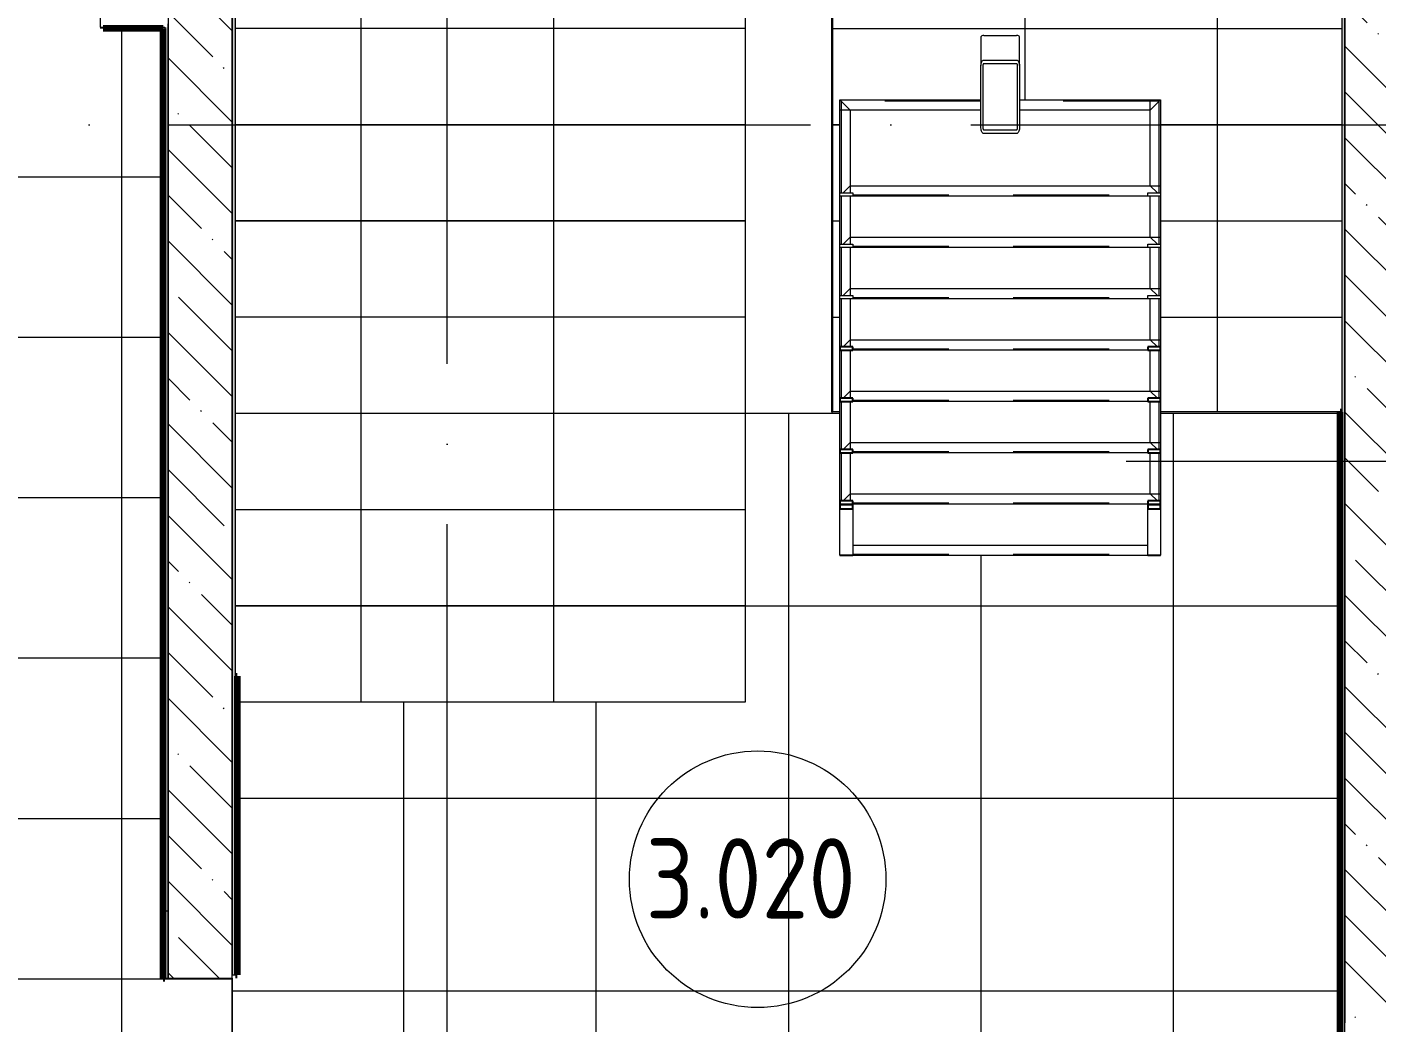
# Model space of a CAD drawing. Header units: millimetres. Extents: x 97 to 215964, y -4577 to 60645.
# Drawn here: x 132288 to 136498, y 51875 to 54979 of the extents above; entities that cross this region are included whole.
import ezdxf

# ---------------------------------------------------------------- set-up
doc = ezdxf.new("R2010")
doc.units = ezdxf.units.MM
for name, pattern in [('ADSK_Линия сетки', [2500, 2000, -250, 0, -250]), ('ADSK_Невидимые', [500, 300, -200]), ('ADSK_Невидимые_2_', [500, 300, -200])]:
    doc.linetypes.add(name, pattern=pattern)
for name, color, linetype, lineweight in [('A-AREA-____-IDEN', 2, 'Continuous', 20), ('A-FLOR-____-OTLN', 192, 'Continuous', 9), ('A-FLOR-____-PATT', 8, 'Continuous', 9), ('A-GENM-____-HDLN', 13, 'ADSK_Невидимые_2_', 9), ('A-GENM-____-MCUT', 13, 'Continuous', 9), ('A-GENM-____-OTLN', 13, 'Continuous', 9), ('A-WALL-____-MCUT', 113, 'Continuous', 9), ('A-WALL-____-PATT', 111, 'Continuous', 9), ('I-WALL-____-OTLN', 2, 'Continuous', 9), ('S-GRID-____-OTLN', 1, 'Continuous', 9), ('S-STRS-____-OTLN', 31, 'Continuous', 9)]:
    doc.layers.add(name, color=color, linetype=linetype, lineweight=lineweight)
doc.styles.add('GOST Common', font='GOST_Common.ttf', dxfattribs={"width": 0.9, "height": 250})
pattern_1 = [(90, (75730, 56775), (-600, 4e-14), []), (180, (75730, 56775), (-7e-14, -600), [])]
pattern_2 = [(270, (76000, 52875), (600, 4e-14), []), (0, (76000, 52875), (0, 600), [])]
pattern_3 = [(135, (0, 0), (-142.5612, -142.5612), []), (135, (142.56, 0), (-142.5612, -142.5612), [252.016, -50.403, 3.353, -47.05])]

# ---------------------------------------------------------------- blocks, each defined once
blk = doc.blocks.new('ОМ_Труба_ГОСТ 8639-82 - ОМ_Труба_ГОСТ 8639-82-25160815-О_АИ_ПП_8_400_Целиком')
at = {"layer": 'A-GENM-____-OTLN', "color": 90}
for p, q in [((76465, 54948.6), (76465, 54859.4)), ((76474, 54953.3), (76576, 54953.3)), ((76585, 54859.4), (76585, 54948.6)), ((76465, 54664.8), (76465, 54859.4)), ((76471, 54859.4), (76471, 54664.8)), ((76474, 54876.6), (76576, 54876.6)), ((76576, 54865.2), (76474, 54865.2)), ((76579, 54664.8), (76579, 54859.4)), ((76585, 54859.4), (76585, 54664.8)), ((76474, 54659.1), (76576, 54659.1)), ((76576, 54647.6), (76474, 54647.6))]:
    blk.add_line(p, q, dxfattribs=at)
at = {"layer": 'A-GENM-____-OTLN', "color": 90, "flags": 128}
for points in [[(76465, 54859.4), (76465.2, 54862.8), (76465.7, 54866), (76466.5, 54869), (76467.6, 54871.6), (76469, 54873.7), (76470.6, 54875.3), (76472.2, 54876.3), (76474, 54876.6)], [(76474, 54865.2), (76473.4, 54865), (76472.9, 54864.7), (76472.3, 54864.2), (76471.9, 54863.5), (76471.5, 54862.6), (76471.2, 54861.6), (76471.1, 54860.5), (76471, 54859.4)], [(76576, 54876.6), (76577.8, 54876.3), (76579.4, 54875.3), (76581, 54873.7), (76582.4, 54871.6), (76583.5, 54869), (76584.3, 54866), (76584.8, 54862.8), (76585, 54859.4)], [(76579, 54859.4), (76578.9, 54860.5), (76578.8, 54861.6), (76578.5, 54862.6), (76578.1, 54863.5), (76577.7, 54864.2), (76577.1, 54864.7), (76576.6, 54865), (76576, 54865.2)], [(76474, 54647.6), (76472.2, 54648), (76470.6, 54648.9), (76469, 54650.5), (76467.6, 54652.7), (76466.5, 54655.3), (76465.7, 54658.2), (76465.2, 54661.5), (76465, 54664.8)], [(76471, 54664.8), (76471.1, 54663.7), (76471.2, 54662.6), (76471.5, 54661.6), (76471.9, 54660.8), (76472.3, 54660), (76472.9, 54659.5), (76473.4, 54659.2), (76474, 54659.1)], [(76585, 54664.8), (76584.8, 54661.5), (76584.3, 54658.2), (76583.5, 54655.3), (76582.4, 54652.7), (76581, 54650.5), (76579.4, 54648.9), (76577.8, 54648), (76576, 54647.6)], [(76576, 54659.1), (76576.6, 54659.2), (76577.1, 54659.5), (76577.7, 54660), (76578.1, 54660.8), (76578.5, 54661.6), (76578.8, 54662.6), (76578.9, 54663.7), (76579, 54664.8)]]:
    blk.add_lwpolyline(points, dxfattribs=at)
at = {"layer": 'A-GENM-____-OTLN', "color": 90}
for centre, start_param, end_param in [((76474, 54948.6), 1.570796, 3.141593), ((76576, 54948.6), 0, 1.570796)]:
    blk.add_ellipse(centre, major_axis=(9, 0), ratio=0.524097, start_param=start_param, end_param=end_param, dxfattribs=at)
blk = doc.blocks.new('ОМ_Уголок_ГОСТ 8509-93 - ОМ_Уголок_ГОСТ 8509-93-25102386-О_АИ_ПП_8_400_Целиком')
at = {"layer": 'A-GENM-____-HDLN', "color": 90, "linetype": 'ADSK_Невидимые'}
for p, q in [((4, -4), (440, -4)), ((560, -4), (996, -4))]:
    blk.add_line(p, q, dxfattribs=at)
at = {"layer": 'A-GENM-____-OTLN', "color": 90}
for p, q in [((440, 0), (0, 0)), ((32, -32), (0, 0)), ((32, -32), (440, -32)), ((1000, 0), (560, 0)), ((560, -32), (1000, -32)), ((1000, -32), (1000, 0))]:
    blk.add_line(p, q, dxfattribs=at)
blk = doc.blocks.new('ОМ_Уголок_ГОСТ 8509-93 - ОМ_Уголок_ГОСТ 8509-93-V1-О_АИ_ПП_8_400_Целиком')
at = {"layer": 'A-GENM-____-HDLN', "color": 90, "linetype": 'ADSK_Невидимые'}
blk.add_line((40, -4), (960, -4), dxfattribs=at)
at = {"layer": 'A-GENM-____-OTLN', "color": 90}
for p, q in [((32, -32), (10, -10)), ((32, -32), (1000, -32)), ((960, 0), (40, 0)), ((1000, -32), (1000, -10))]:
    blk.add_line(p, q, dxfattribs=at)
blk = doc.blocks.new('ОМ_Уголок_ГОСТ 8509-93 - ОМ_Уголок_ГОСТ 8509-93-25102387-О_АИ_ПП_8_400_Целиком')
at = {"layer": 'A-GENM-____-HDLN', "color": 90, "linetype": 'ADSK_Невидимые'}
blk.add_line((10, -4), (296, -4), dxfattribs=at)
at = {"layer": 'A-GENM-____-OTLN', "color": 90}
for p, q in [((300, 0), (10, 0)), ((32, -32), (10, -10)), ((32, -32), (300, -32)), ((300, -32), (300, 0))]:
    blk.add_line(p, q, dxfattribs=at)
blk = doc.blocks.new('ОМ_Уголок_ГОСТ 8509-93 - ОМ_Уголок_ГОСТ 8509-93-V2-О_АИ_ПП_8_400_Целиком')
at = {"layer": 'A-GENM-____-HDLN', "color": 90, "linetype": 'ADSK_Невидимые'}
blk.add_line((4, -4), (290, -4), dxfattribs=at)
at = {"layer": 'A-GENM-____-OTLN', "color": 90}
for p, q in [((290, 0), (0, 0)), ((32, -32), (0, 0)), ((32, -32), (290, -32))]:
    blk.add_line(p, q, dxfattribs=at)
blk = doc.blocks.new('ОМ_Уголок_ГОСТ 8509-93 - ОМ_Уголок_ГОСТ 8509-93-V3-О_АИ_ПП_8_400_Целиком')
at = {"layer": 'A-GENM-____-HDLN', "color": 90, "linetype": 'ADSK_Невидимые'}
blk.add_line((10, -4), (160, -4), dxfattribs=at)
at = {"layer": 'A-GENM-____-OTLN', "color": 90}
for p, q in [((160, 0), (10, 0)), ((32, -32), (10, -10)), ((32, -32), (160, -32))]:
    blk.add_line(p, q, dxfattribs=at)
blk = doc.blocks.new('ОМ_Уголок_ГОСТ 8509-93 - ОМ_Уголок_ГОСТ 8509-93-V4-О_АИ_ПП_8_400_Целиком')
at = {"layer": 'A-GENM-____-HDLN', "color": 90, "linetype": 'ADSK_Невидимые'}
blk.add_line((140, -4), (290, -4), dxfattribs=at)
at = {"layer": 'A-GENM-____-OTLN', "color": 90}
for p, q in [((290, 0), (140, 0)), ((140, -32), (290, -32))]:
    blk.add_line(p, q, dxfattribs=at)
blk = doc.blocks.new('ОМ_Уголок_ГОСТ 8509-93 - ОМ_Уголок_ГОСТ 8509-93-V5-О_АИ_ПП_8_400_Целиком')
at = {"layer": 'A-GENM-____-HDLN', "color": 90, "linetype": 'ADSK_Невидимые'}
blk.add_line((40, -4), (960, -4), dxfattribs=at)
at = {"layer": 'A-GENM-____-OTLN', "color": 90}
for p, q in [((960, 0), (40, 0)), ((40, -32), (960, -32))]:
    blk.add_line(p, q, dxfattribs=at)
blk = doc.blocks.new('ОМ_Уголок_ГОСТ 8509-93 - ОМ_Уголок_ГОСТ 8509-93-V6-О_АИ_ПП_8_400_Целиком')
at = {"layer": 'A-GENM-____-HDLN', "color": 90, "linetype": 'ADSK_Невидимые'}
blk.add_line((157.7, -4), (160, -4), dxfattribs=at)
at = {"layer": 'A-GENM-____-OTLN', "color": 90}
for p, q in [((160, 0), (157.7, 0)), ((157.7, -32), (160, -32))]:
    blk.add_line(p, q, dxfattribs=at)
blk = doc.blocks.new('ОМ_Уголок_ГОСТ 8509-93 - ОМ_Уголок_ГОСТ 8509-93-V7-О_АИ_ПП_8_400_Целиком')
at = {"layer": 'A-GENM-____-HDLN', "color": 90, "linetype": 'ADSK_Невидимые'}
blk.add_line((140, -4), (142.3, -4), dxfattribs=at)
at = {"layer": 'A-GENM-____-OTLN', "color": 90}
for p, q in [((142.3, 0), (140, 0)), ((140, -32), (142.3, -32))]:
    blk.add_line(p, q, dxfattribs=at)
blk = doc.blocks.new('ОМ_Полоса_Трапеция прямоугольная_Прокат_ГОСТ 103-2006 - ОМ_Полоса_Трапеция прямоугольная_Прокат_ГОСТ 103-2006-25167889-О_АИ_ПП_8_400_Целиком')
at = {"layer": 'A-GENM-____-OTLN', "color": 90}
for p, q in [((76025, 54462.1), (76065, 54462.1)), ((76025, 54452.1), (76025, 54462.1)), ((76065, 54452.1), (76025, 54452.1)), ((76065, 54462.1), (76065, 54452.1))]:
    blk.add_line(p, q, dxfattribs=at)
blk = doc.blocks.new('ОМ_Полоса_Трапеция прямоугольная_Прокат_ГОСТ 103-2006 - ОМ_Полоса_Трапеция прямоугольная_Прокат_ГОСТ 103-2006-V8-О_АИ_ПП_8_400_Целиком')
at = {"layer": 'A-GENM-____-MCUT', "color": 130, "lineweight": 25}
for p, q in [((76065, 53982.1), (76025, 53982.1)), ((76025, 53982.1), (76025, 53972.1)), ((76065, 53972.1), (76065, 53982.1)), ((76025, 53972.1), (76065, 53972.1))]:
    blk.add_line(p, q, dxfattribs=at)
blk = doc.blocks.new('ОМ_Полоса_Трапеция прямоугольная_Прокат_ГОСТ 103-2006 - ОМ_Полоса_Трапеция прямоугольная_Прокат_ГОСТ 103-2006-V9-О_АИ_ПП_8_400_Целиком')
at = {"layer": 'A-GENM-____-MCUT', "color": 130, "lineweight": 25}
for p, q in [((76065, 53822.1), (76025, 53822.1)), ((76025, 53822.1), (76025, 53812.1)), ((76025, 53812.1), (76065, 53812.1)), ((76065, 53812.1), (76065, 53822.1))]:
    blk.add_line(p, q, dxfattribs=at)
blk = doc.blocks.new('ОМ_Полоса_Трапеция прямоугольная_Прокат_ГОСТ 103-2006 - ОМ_Полоса_Трапеция прямоугольная_Прокат_ГОСТ 103-2006-V10-О_АИ_ПП_8_400_Целиком')
at = {"layer": 'A-GENM-____-MCUT', "color": 130, "lineweight": 25}
for p, q in [((76065, 53662.1), (76025, 53662.1)), ((76025, 53662.1), (76025, 53652.1)), ((76025, 53652.1), (76065, 53652.1)), ((76065, 53652.1), (76065, 53662.1))]:
    blk.add_line(p, q, dxfattribs=at)
blk = doc.blocks.new('ОМ_Полоса_Трапеция прямоугольная_Прокат_ГОСТ 103-2006 - ОМ_Полоса_Трапеция прямоугольная_Прокат_ГОСТ 103-2006-V11-О_АИ_ПП_8_400_Целиком')
at = {"layer": 'A-GENM-____-MCUT', "color": 130, "lineweight": 25}
for p, q in [((76065, 53502.1), (76025, 53502.1)), ((76025, 53502.1), (76025, 53492.1)), ((76025, 53492.1), (76065, 53492.1)), ((76065, 53492.1), (76065, 53502.1))]:
    blk.add_line(p, q, dxfattribs=at)
blk = doc.blocks.new('ОМ_Полоса_Прокат_ГОСТ 103-2006 - ОМ_Полоса_Прокат_ГОСТ 103-2006-25164144-О_АИ_ПП_8_400_Целиком')
at = {"layer": 'A-GENM-____-OTLN', "color": 90}
for p, q in [((76025, 53333.6), (76025, 53332.1)), ((76025, 53332.1), (76065, 53332.1)), ((76065, 53332.1), (76065, 53333.6))]:
    blk.add_line(p, q, dxfattribs=at)
blk = doc.blocks.new('ОМ_Полоса_Прокат_ГОСТ 103-2006 - ОМ_Полоса_Прокат_ГОСТ 103-2006-37318159-О_АИ_ПП_8_400_Целиком')
at = {"layer": 'A-GENM-____-MCUT', "color": 130, "lineweight": 25}
for p, q in [((76065, 53489.8), (76025, 53489.8)), ((76025, 53489.8), (76025, 53478.1)), ((76025, 53478.1), (76065, 53478.1)), ((76065, 53478.1), (76065, 53489.8))]:
    blk.add_line(p, q, dxfattribs=at)
at = {"layer": 'A-GENM-____-OTLN', "color": 90}
for p, q in [((76025, 53333.6), (76025, 53478.1)), ((76065, 53478.1), (76065, 53333.6)), ((76065, 53333.6), (76025, 53333.6))]:
    blk.add_line(p, q, dxfattribs=at)
blk = doc.blocks.new('ОМ_Полоса_Трапеция прямоугольная_Прокат_ГОСТ 103-2006 - ОМ_Полоса_Трапеция прямоугольная_Прокат_ГОСТ 103-2006-25167845-О_АИ_ПП_8_400_Целиком')
at = {"layer": 'A-GENM-____-OTLN', "color": 90}
for p, q in [((76985, 54452.1), (76985, 54462.1)), ((76985, 54462.1), (77025, 54462.1)), ((77025, 54452.1), (76985, 54452.1)), ((77025, 54462.1), (77025, 54452.1))]:
    blk.add_line(p, q, dxfattribs=at)
blk = doc.blocks.new('ОМ_Полоса_Трапеция прямоугольная_Прокат_ГОСТ 103-2006 - ОМ_Полоса_Трапеция прямоугольная_Прокат_ГОСТ 103-2006-V12-О_АИ_ПП_8_400_Целиком')
at = {"layer": 'A-GENM-____-MCUT', "color": 130, "lineweight": 25}
for p, q in [((76985, 53982.1), (76985, 53972.1)), ((77025, 53982.1), (76985, 53982.1)), ((77025, 53972.1), (77025, 53982.1)), ((76985, 53972.1), (77025, 53972.1))]:
    blk.add_line(p, q, dxfattribs=at)
blk = doc.blocks.new('ОМ_Полоса_Трапеция прямоугольная_Прокат_ГОСТ 103-2006 - ОМ_Полоса_Трапеция прямоугольная_Прокат_ГОСТ 103-2006-V13-О_АИ_ПП_8_400_Целиком')
at = {"layer": 'A-GENM-____-MCUT', "color": 130, "lineweight": 25}
for p, q in [((76985, 53822.1), (76985, 53812.1)), ((77025, 53822.1), (76985, 53822.1)), ((76985, 53812.1), (77025, 53812.1)), ((77025, 53812.1), (77025, 53822.1))]:
    blk.add_line(p, q, dxfattribs=at)
blk = doc.blocks.new('ОМ_Полоса_Трапеция прямоугольная_Прокат_ГОСТ 103-2006 - ОМ_Полоса_Трапеция прямоугольная_Прокат_ГОСТ 103-2006-V14-О_АИ_ПП_8_400_Целиком')
at = {"layer": 'A-GENM-____-MCUT', "color": 130, "lineweight": 25}
for p, q in [((76985, 53662.1), (76985, 53652.1)), ((77025, 53662.1), (76985, 53662.1)), ((76985, 53652.1), (77025, 53652.1)), ((77025, 53652.1), (77025, 53662.1))]:
    blk.add_line(p, q, dxfattribs=at)
blk = doc.blocks.new('ОМ_Полоса_Трапеция прямоугольная_Прокат_ГОСТ 103-2006 - ОМ_Полоса_Трапеция прямоугольная_Прокат_ГОСТ 103-2006-V15-О_АИ_ПП_8_400_Целиком')
at = {"layer": 'A-GENM-____-MCUT', "color": 130, "lineweight": 25}
for p, q in [((76985, 53502.1), (76985, 53492.1)), ((77025, 53502.1), (76985, 53502.1)), ((76985, 53492.1), (77025, 53492.1)), ((77025, 53492.1), (77025, 53502.1))]:
    blk.add_line(p, q, dxfattribs=at)
blk = doc.blocks.new('ОМ_Полоса_Прокат_ГОСТ 103-2006 - ОМ_Полоса_Прокат_ГОСТ 103-2006-25164100-О_АИ_ПП_8_400_Целиком')
at = {"layer": 'A-GENM-____-OTLN', "color": 90}
for p, q in [((76985, 53333.6), (76985, 53332.1)), ((76985, 53332.1), (77025, 53332.1)), ((77025, 53332.1), (77025, 53333.6))]:
    blk.add_line(p, q, dxfattribs=at)
blk = doc.blocks.new('ОМ_Полоса_Прокат_ГОСТ 103-2006 - ОМ_Полоса_Прокат_ГОСТ 103-2006-37318203-О_АИ_ПП_8_400_Целиком')
at = {"layer": 'A-GENM-____-MCUT', "color": 130, "lineweight": 25}
for p, q in [((76985, 53489.8), (76985, 53478.1)), ((77025, 53489.8), (76985, 53489.8)), ((76985, 53478.1), (77025, 53478.1)), ((77025, 53478.1), (77025, 53489.8))]:
    blk.add_line(p, q, dxfattribs=at)
at = {"layer": 'A-GENM-____-OTLN', "color": 90}
for p, q in [((76985, 53333.6), (76985, 53478.1)), ((77025, 53478.1), (77025, 53333.6)), ((77025, 53333.6), (76985, 53333.6))]:
    blk.add_line(p, q, dxfattribs=at)
blk = doc.blocks.new('0083_СОШ675_АР_R22_rvt-1-О_АИ_ПП_8_400_Целиком')
at = {"layer": 'A-WALL-____-PATT', "lineweight": 5}
h = blk.add_hatch(dxfattribs=at)
h.set_pattern_fill('FP_8', color=10, style=0, pattern_type=2)
h.set_pattern_definition(pattern_3)
h.paths.add_polyline_path([(73930, 50175), (74130, 50175), (74130, 50375), (73930, 50375)])
h.paths.add_polyline_path([(73930, 52015), (74130, 52015), (74130, 58375), (73930, 58375), (73930, 52884.5)])
h = blk.add_hatch(dxfattribs=at)
h.set_pattern_fill('FP_8', color=10, style=0, pattern_type=2)
h.set_pattern_definition(pattern_3)
h.paths.add_polyline_path([(77600, 49975), (77800, 49975), (77800, 51475), (77600, 51475), (77600, 50175)])
h.paths.add_polyline_path([(77600, 51875), (77800, 51875), (77800, 58325), (77600, 58325), (77600, 52884.5)])
at = {"layer": 'S-STRS-____-OTLN', "lineweight": 5}
h = blk.add_hatch(dxfattribs=at)
h.set_pattern_fill('FP_22', color=256, style=0, pattern_type=2)
h.set_pattern_definition(pattern_1)
h.paths.add_polyline_path([(74140, 54975), (75730, 54975), (75730, 55275), (74140, 55275)])
h = blk.add_hatch(dxfattribs=at)
h.set_pattern_fill('FP_23', color=256, style=0, pattern_type=2)
h.set_pattern_definition(pattern_2)
h.paths.add_polyline_path([(77590, 54975), (77590, 55275), (76000, 55275), (76000, 54975), (77458.9, 54975)])
h = blk.add_hatch(dxfattribs=at)
h.set_pattern_fill('FP_22', color=256, style=0, pattern_type=2)
h.set_pattern_definition(pattern_1)
h.paths.add_polyline_path([(74140, 54675), (75730, 54675), (75730, 54975), (74140, 54975), (74140, 54795)])
h = blk.add_hatch(dxfattribs=at)
h.set_pattern_fill('FP_23', color=256, style=0, pattern_type=2)
h.set_pattern_definition(pattern_2)
h.paths.add_polyline_path([(77590, 54675), (77590, 54975), (76000, 54975), (76000, 54675), (76025, 54675), (76025, 54752.1), (76465, 54752.1), (76465.7, 54950.3), (76467.6, 54951.9), (76474, 54953.3), (76581, 54952.5), (76584.7, 54949.8), (76585, 54948.6), (76585, 54752.1), (77025, 54752.1), (77025, 54675), (77458.9, 54675)])
h = blk.add_hatch(dxfattribs=at)
h.set_pattern_fill('FP_22', color=256, style=0, pattern_type=2)
h.set_pattern_definition(pattern_1)
h.paths.add_polyline_path([(75730, 54375), (75730, 54675), (74140, 54675), (74140, 54375), (74943.4, 54375)])
h = blk.add_hatch(dxfattribs=at)
h.set_pattern_fill('FP_23', color=256, style=0, pattern_type=2)
h.set_pattern_definition(pattern_2)
h.paths.add_polyline_path([(77590, 54375), (77590, 54675), (77025, 54675), (77025, 54375), (77458.9, 54375)])
h.paths.add_polyline_path([(76025, 54375), (76025, 54675), (76000, 54675), (76000, 54375)])
h = blk.add_hatch(dxfattribs=at)
h.set_pattern_fill('FP_22', color=256, style=0, pattern_type=2)
h.set_pattern_definition(pattern_1)
h.paths.add_polyline_path([(74140, 54075), (75730, 54075), (75730, 54375), (74140, 54375)])
h = blk.add_hatch(dxfattribs=at)
h.set_pattern_fill('FP_23', color=256, style=0, pattern_type=2)
h.set_pattern_definition(pattern_2)
h.paths.add_polyline_path([(77590, 54075), (77590, 54375), (77025, 54375), (77025, 54075), (77458.9, 54075)])
h.paths.add_polyline_path([(76025, 54075), (76025, 54375), (76000, 54375), (76000, 54075)])
h = blk.add_hatch(dxfattribs=at)
h.set_pattern_fill('FP_22', color=256, style=0, pattern_type=2)
h.set_pattern_definition(pattern_1)
h.paths.add_polyline_path([(75730, 53775), (75730, 54075), (74140, 54075), (74140, 53775), (75106.7, 53775)])
h = blk.add_hatch(dxfattribs=at)
h.set_pattern_fill('FP_23', color=256, style=0, pattern_type=2)
h.set_pattern_definition(pattern_2)
h.paths.add_polyline_path([(77590, 53780), (77590, 54075), (77025, 54075), (77025, 53780), (77458.9, 53780)])
h.paths.add_polyline_path([(76025, 53780), (76025, 54075), (76000, 54075), (76000, 53780)])
h = blk.add_hatch(dxfattribs=at)
h.set_pattern_fill('FP_22', color=256, style=0, pattern_type=2)
h.set_pattern_definition(pattern_1)
h.paths.add_polyline_path([(74140, 53475), (75730, 53475), (75730, 53775), (74140, 53775)])
h = blk.add_hatch(dxfattribs=at)
h.set_pattern_fill('FP_22', color=256, style=0, pattern_type=2)
h.set_pattern_definition(pattern_1)
h.paths.add_polyline_path([(75730, 53175), (75730, 53475), (74140, 53475), (74140, 53175), (75522.2, 53175)])
h = blk.add_hatch(dxfattribs=at)
h.set_pattern_fill('FP_22', color=256, style=0, pattern_type=2)
h.set_pattern_definition(pattern_1)
h.paths.add_polyline_path([(74145, 52875), (75730, 52875), (75730, 53175), (74140, 53175), (74140, 52956), (74145, 52956), (74145, 52884.5)])
at = {"layer": 'A-FLOR-____-OTLN', "color": 90}
for p, q in [((76025, 53780), (76000, 53780)), ((76000, 53780), (76000, 53775)), ((77590, 53780), (77025, 53780))]:
    blk.add_line(p, q, dxfattribs=at)
at = {"layer": 'A-WALL-____-MCUT', "color": 50, "lineweight": 13}
for p, q in [((73930, 58375), (73930, 52015)), ((74130, 52015), (74130, 58375)), ((77600, 58325), (77600, 51875)), ((73930, 52015), (74130, 52015))]:
    blk.add_line(p, q, dxfattribs=at)
at = {"layer": 'S-STRS-____-OTLN', "color": 10, "lineweight": 5}
for p, q in [((75730, 55275), (75730, 54975)), ((76000, 54975), (76000, 55275)), ((75730, 54975), (74140, 54975)), ((75730, 54975), (74140, 54975)), ((75730, 54975), (75730, 54675)), ((76000, 54675), (76000, 54975)), ((76000, 54975), (77590, 54975)), ((76000, 54975), (77590, 54975)), ((75730, 54675), (74140, 54675)), ((75730, 54675), (74140, 54675)), ((75730, 54675), (75730, 54375)), ((76000, 54375), (76000, 54675)), ((76000, 54675), (76025, 54675)), ((76000, 54675), (76025, 54675)), ((77025, 54675), (77590, 54675)), ((77025, 54675), (77590, 54675)), ((75730, 54375), (74140, 54375)), ((75730, 54375), (74140, 54375)), ((75730, 54375), (75730, 54075)), ((76000, 54075), (76000, 54375)), ((76000, 54375), (76025, 54375)), ((76000, 54375), (76025, 54375)), ((77025, 54375), (77590, 54375)), ((77025, 54375), (77590, 54375)), ((75730, 54075), (74140, 54075)), ((75730, 54075), (74140, 54075)), ((75730, 54075), (75730, 53775)), ((76000, 53780), (76000, 54075)), ((76000, 54075), (76025, 54075)), ((76000, 54075), (76025, 54075)), ((77025, 54075), (77590, 54075)), ((77025, 54075), (77590, 54075)), ((75730, 53775), (74140, 53775)), ((75730, 53775), (74140, 53775)), ((75730, 53475), (74140, 53475)), ((75730, 53475), (74140, 53475)), ((75730, 53175), (74140, 53175)), ((75730, 53175), (74140, 53175)), ((75730, 52875), (74145, 52875))]:
    blk.add_line(p, q, dxfattribs=at)
at = {"layer": 'A-GENM-____-OTLN', "color": 90, "lineweight": 9}
for name, p in [('ОМ_Труба_ГОСТ 8639-82 - ОМ_Труба_ГОСТ 8639-82-25160815-О_АИ_ПП_8_400_Целиком', (0, 0)), ('ОМ_Полоса_Трапеция прямоугольная_Прокат_ГОСТ 103-2006 - ОМ_Полоса_Трапеция прямоугольная_Прокат_ГОСТ 103-2006-25167889-О_АИ_ПП_8_400_Целиком', (0, 0)), ('ОМ_Полоса_Трапеция прямоугольная_Прокат_ГОСТ 103-2006 - ОМ_Полоса_Трапеция прямоугольная_Прокат_ГОСТ 103-2006-25167845-О_АИ_ПП_8_400_Целиком', (0, 0)), ('ОМ_Полоса_Трапеция прямоугольная_Прокат_ГОСТ 103-2006 - ОМ_Полоса_Трапеция прямоугольная_Прокат_ГОСТ 103-2006-25167889-О_АИ_ПП_8_400_Целиком', (0, -160)), ('ОМ_Полоса_Трапеция прямоугольная_Прокат_ГОСТ 103-2006 - ОМ_Полоса_Трапеция прямоугольная_Прокат_ГОСТ 103-2006-25167845-О_АИ_ПП_8_400_Целиком', (0, -160)), ('ОМ_Полоса_Трапеция прямоугольная_Прокат_ГОСТ 103-2006 - ОМ_Полоса_Трапеция прямоугольная_Прокат_ГОСТ 103-2006-25167889-О_АИ_ПП_8_400_Целиком', (0, -320)), ('ОМ_Полоса_Трапеция прямоугольная_Прокат_ГОСТ 103-2006 - ОМ_Полоса_Трапеция прямоугольная_Прокат_ГОСТ 103-2006-25167845-О_АИ_ПП_8_400_Целиком', (0, -320)), ('ОМ_Полоса_Трапеция прямоугольная_Прокат_ГОСТ 103-2006 - ОМ_Полоса_Трапеция прямоугольная_Прокат_ГОСТ 103-2006-V8-О_АИ_ПП_8_400_Целиком', (0, 0)), ('ОМ_Полоса_Трапеция прямоугольная_Прокат_ГОСТ 103-2006 - ОМ_Полоса_Трапеция прямоугольная_Прокат_ГОСТ 103-2006-V12-О_АИ_ПП_8_400_Целиком', (0, 0)), ('ОМ_Полоса_Трапеция прямоугольная_Прокат_ГОСТ 103-2006 - ОМ_Полоса_Трапеция прямоугольная_Прокат_ГОСТ 103-2006-V9-О_АИ_ПП_8_400_Целиком', (0, 0)), ('ОМ_Полоса_Трапеция прямоугольная_Прокат_ГОСТ 103-2006 - ОМ_Полоса_Трапеция прямоугольная_Прокат_ГОСТ 103-2006-V13-О_АИ_ПП_8_400_Целиком', (0, 0)), ('ОМ_Полоса_Трапеция прямоугольная_Прокат_ГОСТ 103-2006 - ОМ_Полоса_Трапеция прямоугольная_Прокат_ГОСТ 103-2006-V10-О_АИ_ПП_8_400_Целиком', (0, 0)), ('ОМ_Полоса_Трапеция прямоугольная_Прокат_ГОСТ 103-2006 - ОМ_Полоса_Трапеция прямоугольная_Прокат_ГОСТ 103-2006-V14-О_АИ_ПП_8_400_Целиком', (0, 0)), ('ОМ_Полоса_Трапеция прямоугольная_Прокат_ГОСТ 103-2006 - ОМ_Полоса_Трапеция прямоугольная_Прокат_ГОСТ 103-2006-V11-О_АИ_ПП_8_400_Целиком', (0, 0)), ('ОМ_Полоса_Прокат_ГОСТ 103-2006 - ОМ_Полоса_Прокат_ГОСТ 103-2006-37318159-О_АИ_ПП_8_400_Целиком', (0, 0)), ('ОМ_Полоса_Трапеция прямоугольная_Прокат_ГОСТ 103-2006 - ОМ_Полоса_Трапеция прямоугольная_Прокат_ГОСТ 103-2006-V15-О_АИ_ПП_8_400_Целиком', (0, 0)), ('ОМ_Полоса_Прокат_ГОСТ 103-2006 - ОМ_Полоса_Прокат_ГОСТ 103-2006-37318203-О_АИ_ПП_8_400_Целиком', (0, 0)), ('ОМ_Полоса_Прокат_ГОСТ 103-2006 - ОМ_Полоса_Прокат_ГОСТ 103-2006-25164144-О_АИ_ПП_8_400_Целиком', (0, 0)), ('ОМ_Полоса_Прокат_ГОСТ 103-2006 - ОМ_Полоса_Прокат_ГОСТ 103-2006-25164100-О_АИ_ПП_8_400_Целиком', (0, 0))]:
    blk.add_blockref(name, p, dxfattribs=at)
at = {"layer": 'A-GENM-____-OTLN', "color": 90, "lineweight": 9, "extrusion": (0, 0, -1)}
blk.add_blockref('ОМ_Уголок_ГОСТ 8509-93 - ОМ_Уголок_ГОСТ 8509-93-25102386-О_АИ_ПП_8_400_Целиком', (-77025, 54752.1), dxfattribs=at)
for name, p, rotation in [('ОМ_Уголок_ГОСТ 8509-93 - ОМ_Уголок_ГОСТ 8509-93-V2-О_АИ_ПП_8_400_Целиком', (-76025, 54752.1), 269.999999999999), ('ОМ_Уголок_ГОСТ 8509-93 - ОМ_Уголок_ГОСТ 8509-93-25102387-О_АИ_ПП_8_400_Целиком', (-77025, 54452.1), 89.99999999999925), ('ОМ_Уголок_ГОСТ 8509-93 - ОМ_Уголок_ГОСТ 8509-93-V1-О_АИ_ПП_8_400_Целиком', (-76025, 54452.1), 180), ('ОМ_Уголок_ГОСТ 8509-93 - ОМ_Уголок_ГОСТ 8509-93-V4-О_АИ_ПП_8_400_Целиком', (-76025, 54592.1), 269.999999999999), ('ОМ_Уголок_ГОСТ 8509-93 - ОМ_Уголок_ГОСТ 8509-93-V3-О_АИ_ПП_8_400_Целиком', (-77025, 54292.1), 89.99999999999925), ('ОМ_Уголок_ГОСТ 8509-93 - ОМ_Уголок_ГОСТ 8509-93-V1-О_АИ_ПП_8_400_Целиком', (-76025, 54292.1), 180), ('ОМ_Уголок_ГОСТ 8509-93 - ОМ_Уголок_ГОСТ 8509-93-V4-О_АИ_ПП_8_400_Целиком', (-76025, 54432.1), 269.999999999999), ('ОМ_Уголок_ГОСТ 8509-93 - ОМ_Уголок_ГОСТ 8509-93-V3-О_АИ_ПП_8_400_Целиком', (-77025, 54132.1), 89.99999999999925), ('ОМ_Уголок_ГОСТ 8509-93 - ОМ_Уголок_ГОСТ 8509-93-V1-О_АИ_ПП_8_400_Целиком', (-76025, 54132.1), 180), ('ОМ_Уголок_ГОСТ 8509-93 - ОМ_Уголок_ГОСТ 8509-93-V4-О_АИ_ПП_8_400_Целиком', (-76025, 54272.1), 269.999999999999), ('ОМ_Уголок_ГОСТ 8509-93 - ОМ_Уголок_ГОСТ 8509-93-V3-О_АИ_ПП_8_400_Целиком', (-77025, 53972.1), 89.99999999999925), ('ОМ_Уголок_ГОСТ 8509-93 - ОМ_Уголок_ГОСТ 8509-93-V1-О_АИ_ПП_8_400_Целиком', (-76025, 53972.1), 180), ('ОМ_Уголок_ГОСТ 8509-93 - ОМ_Уголок_ГОСТ 8509-93-V4-О_АИ_ПП_8_400_Целиком', (-76025, 54112.1), 269.999999999999), ('ОМ_Уголок_ГОСТ 8509-93 - ОМ_Уголок_ГОСТ 8509-93-V3-О_АИ_ПП_8_400_Целиком', (-77025, 53812.1), 89.99999999999925), ('ОМ_Уголок_ГОСТ 8509-93 - ОМ_Уголок_ГОСТ 8509-93-V4-О_АИ_ПП_8_400_Целиком', (-76025, 53952.1), 269.999999999999), ('ОМ_Уголок_ГОСТ 8509-93 - ОМ_Уголок_ГОСТ 8509-93-V1-О_АИ_ПП_8_400_Целиком', (-76025, 53812.1), 180), ('ОМ_Уголок_ГОСТ 8509-93 - ОМ_Уголок_ГОСТ 8509-93-V3-О_АИ_ПП_8_400_Целиком', (-77025, 53652.1), 89.99999999999925), ('ОМ_Уголок_ГОСТ 8509-93 - ОМ_Уголок_ГОСТ 8509-93-V1-О_АИ_ПП_8_400_Целиком', (-76025, 53652.1), 180), ('ОМ_Уголок_ГОСТ 8509-93 - ОМ_Уголок_ГОСТ 8509-93-V4-О_АИ_ПП_8_400_Целиком', (-76025, 53792.1), 269.999999999999), ('ОМ_Уголок_ГОСТ 8509-93 - ОМ_Уголок_ГОСТ 8509-93-V3-О_АИ_ПП_8_400_Целиком', (-77025, 53492.1), 89.99999999999925), ('ОМ_Уголок_ГОСТ 8509-93 - ОМ_Уголок_ГОСТ 8509-93-V1-О_АИ_ПП_8_400_Целиком', (-76025, 53492.1), 180), ('ОМ_Уголок_ГОСТ 8509-93 - ОМ_Уголок_ГОСТ 8509-93-V7-О_АИ_ПП_8_400_Целиком', (-76025, 53632.1), 269.999999999999), ('ОМ_Уголок_ГОСТ 8509-93 - ОМ_Уголок_ГОСТ 8509-93-V6-О_АИ_ПП_8_400_Целиком', (-77025, 53332.1), 89.99999999999925), ('ОМ_Уголок_ГОСТ 8509-93 - ОМ_Уголок_ГОСТ 8509-93-V5-О_АИ_ПП_8_400_Целиком', (-76025, 53332.1), 180)]:
    blk.add_blockref(name, p, dxfattribs=dict(at, rotation=rotation))
blk = doc.blocks.new('ADSK_Марка_Помещение_ОдноЗначение - Номер-159740-О_АИ_ПП_8_400_Целиком')
at = {"layer": 'A-AREA-____-IDEN'}
blk.add_circle((0, 0), 4, dxfattribs=at)

msp = doc.modelspace()

# ---------------------------------------------------------------- hatches: boundary and pattern name
at = {"layer": 'A-FLOR-____-PATT'}
h = msp.add_hatch(dxfattribs=at)
h.set_pattern_fill('FP_200', color=256, style=0, pattern_type=2)
h.set_pattern_definition([(270, (130582.87, 49512.5), (500, 3e-14), []), (0, (130582.87, 49512.5), (0, 500), [])])
h.paths.add_polyline_path([(131927.887824, 45905), (131927.887824, 45920), (132712.887824, 45920), (132712.887824, 46099.999414), (132927.865903, 46099.999414), (132927.865903, 47049.999414), (132727.865903, 47049.999414), (132727.865903, 47299.999414), (132712.887824, 47299.999414), (132712.887824, 49449.548266), (132707.887824, 49449.548266), (132707.887824, 49951.198266), (132712.887824, 49951.198266), (132712.887824, 50375.000586), (132927.865903, 50375.270953), (132927.865903, 52015.000586), (132712.887824, 52015.000586), (132712.887824, 54974.482366), (132525.833284, 54974.482366), (132525.833284, 54979.482366), (132515.833284, 54979.482366), (132515.833284, 54989.482366), (132510.833284, 54989.482366), (132510.833284, 55339.482366), (132515.833284, 55339.482366), (132515.833284, 55349.482366), (132525.833284, 55349.482366), (132526.809814, 55354.482366), (132712.887824, 55354.482366), (132712.887824, 58359.999414), (128312.843981, 58359.999414), (128312.843981, 54665.000586), (128297.843981, 54665.000586), (128296.956847, 54660.000586), (128097.865903, 54660.000586), (128098.775064, 51390.000586), (128297.887824, 51390.000586), (128297.887824, 51385.000586), (128312.887824, 51385.000586), (128312.887824, 45920), (129227.887824, 45920), (129227.887824, 45905), (131225.72802, 45905)])
h = msp.add_hatch(dxfattribs=at)
h.set_pattern_fill('FP_167', color=256, style=0, pattern_type=2)
h.set_pattern_definition([(0, (134662.9, 51975), (0, 600), []), (90, (134662.9, 51975), (-600, 4e-14), [])])
h.paths.add_polyline_path([(132942.88841, 50190.000586), (136382.865903, 50190.000586), (136382.865903, 53775.004644), (135822.887824, 53775.004644), (135822.887824, 53332.118818), (134822.887824, 53332.118818), (134822.887824, 53775.004644), (134527.887824, 53775.004644), (134527.887824, 52875.004058), (132942.887824, 52875.004058), (132942.887824, 52025.000586), (132927.887824, 52025.000586), (132927.887824, 50375.000586), (132942.887824, 50375.000586), (132942.887824, 50200.317138)])
at = {"layer": 'A-WALL-____-PATT'}
h = msp.add_hatch(color=7, dxfattribs=at)
h.paths.add_polyline_path([(132937.887824, 50175.000586), (132937.887824, 50375.000586), (132927.887824, 50375.000586), (132927.887824, 50175.000586)])
h.paths.add_polyline_path([(132937.887824, 52025.000586), (132937.887824, 58375.000586), (132927.887824, 58375.000586), (132927.887824, 52025.000586)])
for points in [[(136387.887824, 50185.000586), (136397.887824, 50185.000586), (136397.887824, 58375.000586), (136387.887824, 58375.000586), (136387.887824, 50930.487821)], [(132727.887824, 52224.482366), (132727.887824, 54979.482366), (132717.887824, 54979.482366), (132717.887824, 52224.482366)]]:
    msp.add_hatch(color=7, dxfattribs=at).paths.add_polyline_path(points)
h = msp.add_hatch(color=7, dxfattribs=at)
h.paths.add_polyline_path([(132717.887824, 50184.482366), (132727.887824, 50184.482366), (132727.887824, 50375.000586), (132717.887824, 50375.000586)])
h.paths.add_polyline_path([(132727.887824, 52015.000586), (132727.887824, 52224.482366), (132717.887824, 52224.482366), (132717.887824, 52015.000586)])

# ---------------------------------------------------------------- linework, layer by layer
at = {"layer": 'A-FLOR-____-OTLN'}
for p, q in [((134822.887824, 53775.004644), (134527.887824, 53775.004644)), ((134527.887824, 53775.004644), (134527.887824, 52875.004058)), ((136382.865903, 53775.004644), (135822.887824, 53775.004644)), ((134527.887824, 52875.004058), (132942.887824, 52875.004058)), ((132927.865903, 50375.000586), (132927.865903, 52015.000586)), ((132927.887824, 52015.000586), (132927.887824, 50375.000586))]:
    msp.add_line(p, q, dxfattribs=at)
at = {"layer": 'A-WALL-____-MCUT', "color": 7}
for p, q in [((132927.887824, 58375.000586), (132927.887824, 52025.000586)), ((132937.887824, 52025.000586), (132937.887824, 58365.000586)), ((136387.887824, 58365.000586), (136387.887824, 50185.000586)), ((136397.887824, 50175.000586), (136397.887824, 58325.000586)), ((132515.833284, 55349.482366), (132515.833284, 54979.482366)), ((132727.887824, 52015.000586), (132727.887824, 54989.482366)), ((132515.833284, 54979.482366), (132717.887824, 54979.482366)), ((132717.887824, 54979.482366), (132717.887824, 52015.000586)), ((132717.887824, 52015.000586), (132727.887824, 52015.000586)), ((132927.887824, 52025.000586), (132937.887824, 52025.000586))]:
    msp.add_line(p, q, dxfattribs=at)
at = {"layer": 'A-WALL-____-MCUT'}
msp.add_line((132717.887824, 52224.482366), (132727.887824, 52224.482366), dxfattribs=at)
at = {"layer": 'I-WALL-____-OTLN', "color": 5, "lineweight": 90}
for p, q in [((132525.833284, 54979.482366), (132525.833284, 54974.482366)), ((132712.887824, 54974.482366), (132525.833284, 54974.482366)), ((132712.887824, 52015.000586), (132712.887824, 54974.482366)), ((132712.887824, 52015.000586), (132717.887824, 52015.000586))]:
    msp.add_line(p, q, dxfattribs=at)
at = {"layer": 'I-WALL-____-OTLN', "color": 20, "lineweight": 90}
for p, q in [((136382.865903, 50190.000586), (136382.865903, 53778.520163)), ((136387.887824, 53778.520163), (136382.865903, 53778.520163)), ((132937.887824, 52956.020749), (132942.887824, 52956.020749)), ((132942.887824, 52956.020749), (132942.887824, 52025.000586)), ((132937.887824, 52025.000586), (132942.887824, 52025.000586))]:
    msp.add_line(p, q, dxfattribs=at)
at = {"layer": 'S-GRID-____-OTLN', "linetype": 'ADSK_Линия сетки'}
for p, q in [((133597.887824, -3572.657751), (133597.887824, 60644.999414)), ((55228.336609, 54675.000586), (215146.441901, 54675.000586)), ((215146.441901, 53625.11992), (135715.252179, 53625.11992))]:
    msp.add_line(p, q, dxfattribs=at)

# ---------------------------------------------------------------- block references
at = {"color": 250, "lineweight": 5}
msp.add_blockref('0083_СОШ675_АР_R22_rvt-1-О_АИ_ПП_8_400_Целиком', (58797.887824, 0), dxfattribs=at)
at = {"layer": 'A-AREA-____-IDEN', "xscale": 99.99999999999993, "yscale": 99.99999999999993, "zscale": 99.99999999999993}
msp.add_blockref('ADSK_Марка_Помещение_ОдноЗначение - Номер-159740-О_АИ_ПП_8_400_Целиком', (134566.454373, 52322.94069), dxfattribs=at)

# ---------------------------------------------------------------- texts
at = {"layer": 'A-AREA-____-IDEN', "lineweight": 9, "insert": (134217.247115, 52450.665762), "char_height": 250, "width": 858.6073125, "attachment_point": 1, "style": 'GOST Common'}
msp.add_mtext('3.020', dxfattribs=at)

doc.saveas('drawing.dxf')
